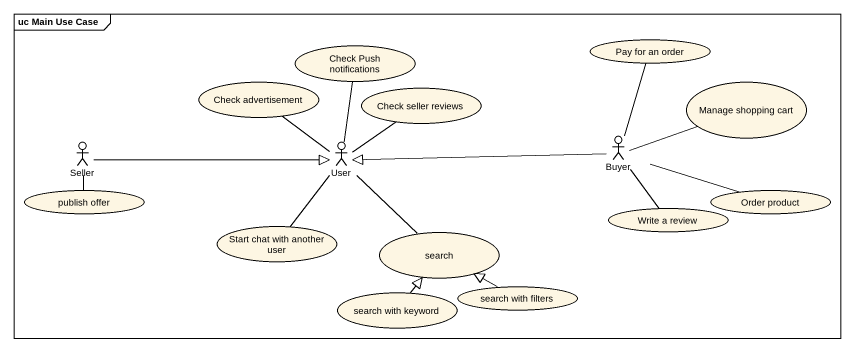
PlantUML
@startuml
mainframe uc Main Use Case
usecase "Check Push notifications" as Check_Push_notifications
usecase "Pay for an order" as Pay_for_an_order
usecase "Check advertisement" as Check_advertisement
usecase "Check seller reviews" as Check_seller_reviews
usecase "Manage shopping cart" as Manage_shopping_cart
actor Seller
actor User
actor Buyer
usecase "publish offer" as publish_offer
usecase "Start chat with another user" as Start_chat_with_another_user
usecase "Write a review" as Write_a_review
usecase "Order product" as Order_product
usecase search
usecase "search with keyword" as search_with_keyword
usecase "search with filters" as search_with_filters
Seller -right-|> User
Seller -- publish_offer
User -up- Check_Push_notifications
User -up- Check_advertisement
User -up- Check_seller_reviews
User -- Start_chat_with_another_user
Buyer -up- Pay_for_an_order
Buyer -right- Manage_shopping_cart
Buyer -left-|> User
Buyer -- Write_a_review
Buyer -right- Order_product
search -up- User
search_with_keyword -up-|> search
search_with_filters -left-|> search
@enduml
